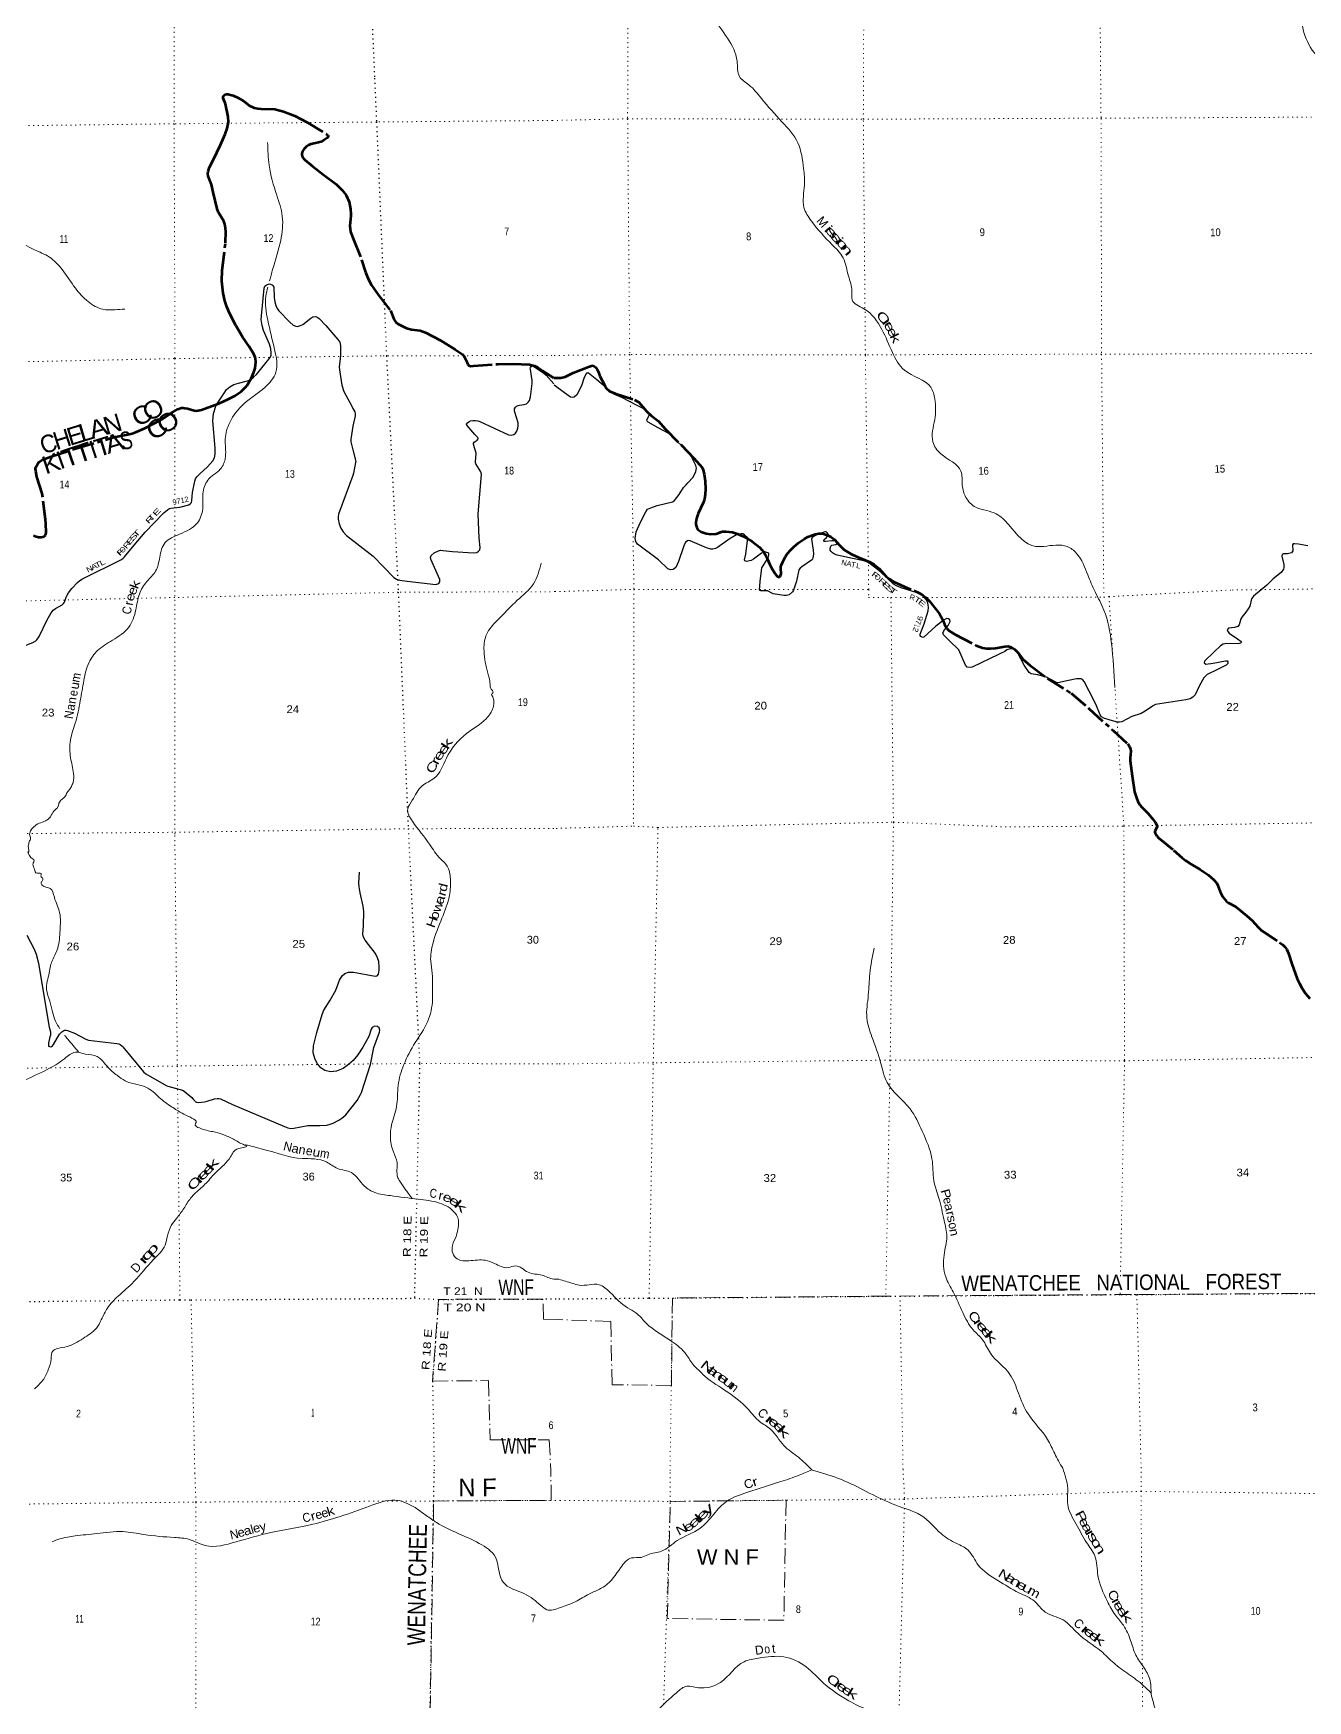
# Model space of a CAD drawing. Header units: feet. Extents: x -8 to 250644, y -192250 to 1368.
# Drawn here: x 112967 to 141658, y -96508 to -58977 of the extents above; entities that cross this region are included whole.
import ezdxf
from ezdxf.enums import TextEntityAlignment as Align

# ---------------------------------------------------------------- set-up
doc = ezdxf.new("R2010")
doc.units = ezdxf.units.FT
doc.header["$LTSCALE"] = 70
for name, pattern in [('DOT_DASHED', [7.7, 5, -1.2, 0.3, -1.2]), ('DOTTED', [1.5, 0.3, -1.2]), ('LONG_DASH_SHORT_DASH', [9.9, 6, -1.2, 1.5, -1.2])]:
    doc.linetypes.add(name, pattern=pattern)
for name, color, linetype, lineweight in [('11', 7, 'LONG_DASH_SHORT_DASH', 60), ('29', 7, 'Continuous', 25), ('39', 7, 'Continuous', 13), ('44', 7, 'DOT_DASHED', 13), ('6', 7, 'DOTTED', 25), ('7', 7, 'DOTTED', 13)]:
    doc.layers.add(name, color=color, linetype=linetype, lineweight=lineweight)
for name, color, linetype in [('12', 7, 'Continuous'), ('30', 7, 'Continuous'), ('41', 7, 'Continuous')]:
    doc.layers.add(name, color=color, linetype=linetype)

msp = doc.modelspace()

# ---------------------------------------------------------------- linework, layer by layer
at = {"layer": '11'}
for points in [[(116749.62, -67448.35), (117139.54, -67306.3), (117339.79, -67220.86), (117500.39, -67137.8), (117646.26, -67040.68), (117770.83, -66907.47), (117869.45, -66743.72), (117932.19, -66602.9), (117960.46, -66513.1), (117977.27, -66381.26), (117968.65, -66291.44), (117932.82, -66196.54), (117822.81, -66029.28), (117672.67, -65811.74), (117527.44, -65555.34), (117384.37, -65275.05), (117323.4, -65130.47), (117280.66, -65001.03), (117240.87, -64828.89), (117212.24, -64557.16), (117219.4, -64308.32), (117294.52, -63690.86), (117300.75, -63439.7), (117295.19, -63363.76), (117279.36, -63269.4), (117256.66, -63202.51), (117137.91, -63012.26), (117102.9, -62928.4), (117016.55, -62552.82), (116975.23, -62378.97), (116903.57, -62190.61), (116895.37, -62130.95), (116901.41, -62085.99), (116933.67, -61991.35), (117013.41, -61832.13), (117178.44, -61486.36), (117286.83, -61245.64), (117333.01, -61120.84), (117360.4, -60973.19), (117354.67, -60858.36), (117294.98, -60565.04), (117240.22, -60433.65), (117240.6, -60413.46), (117257.51, -60378.78), (117306.74, -60347.22), (117345.06, -60344.32), (117464.59, -60378.59), (117574.85, -60428.14), (117703.45, -60503.4), (117828.64, -60602.52), (117937.97, -60652.91), (117937.97, -60652.91), (118020.94, -60669.34), (118098.58, -60675.4), (118405.89, -60682.35), (118601.21, -60735.03), (118852.39, -60831.12), (119122.42, -60972.7), (119565.54, -61243), (119603.82, -61272.78), (119611.39, -61290.48), (119604.55, -61307.29), (119576, -61336.01), (119507.52, -61382.47), (119439.45, -61421.12), (119389.07, -61437.05), (119316.54, -61449.55), (119211.5, -61471.96), (119161.99, -61495.99), (119107.24, -61534.85), (119067.09, -61573.08), (119027.81, -61628.31), (119016.75, -61658.88), (119014, -61679.96), (119015.02, -61710.69), (119020.55, -61738.5), (119032.35, -61769.39), (119046.97, -61792.99), (119046.97, -61792.99), (119079.03, -61823.12), (119255.72, -61963.76), (119495.9, -62151.66)], [(119495.91, -62151.66), (119781.4, -62375.02), (119923.14, -62510.01), (120010.97, -62622.12), (120075.72, -62766.12), (120106.16, -62932.09), (120115.25, -63039.05), (120113.37, -63087.35), (120091.98, -63311.52), (120105.41, -63442.59), (120171.5, -63619.7), (120357.84, -64074.79), (120446.98, -64355.24), (120510.15, -64519.51), (120577.81, -64644.32), (120738.94, -64870.92), (121006.43, -65217.11), (121093, -65422.44), (121128.61, -65478.16), (121172.82, -65516.15), (121367.76, -65614.4), (121477.38, -65640.81), (121679.53, -65664.22), (121795.07, -65711.36), (122123.86, -65886.78), (122464.97, -66095.08), (122620.84, -66200.95), (122662.54, -66238.58), (122717.06, -66358.58), (122749.38, -66427.3), (122775.28, -66455.08), (122814.52, -66467.47), (122880.25, -66463.81), (123429.24, -66421.33), (123767.17, -66418.21), (124134.78, -66430.84), (124246.81, -66458.14), (124319.13, -66494.7), (124428.85, -66571), (124681.37, -66731.22)], [(124687.89, -66732.27), (124845.69, -66734.77), (124938.33, -66709.82), (125122.92, -66615.17), (125464.62, -66483.42), (125537.42, -66458.07), (125558.13, -66455.01), (125593.48, -66468.5), (125630.65, -66500.72), (125661.94, -66541.52), (125688.64, -66600.49), (125720.18, -66697.12), (125830.94, -66901.57), (125869.9, -66967.89), (125940.11, -67032.07), (126063.4, -67082.07), (126501.97, -67223.86), (126596.58, -67278.44), (126689.94, -67380.91), (126770.1, -67482.95), (126887.37, -67587.17), (127039.17, -67707.84), (127194.39, -67879.23), (127557.17, -68248.62), (127831.87, -68528.69), (127975.48, -68688.53), (128022.03, -68750.87), (128045.72, -68801.52), (128071.54, -68902.31), (128089.84, -69056.78), (128100.17, -69227.63), (128094.03, -69357.42), (128076.97, -69464.89), (128056.4, -69531.06), (127938.09, -69783.45), (127899.79, -69900.43), (127883.79, -69986.83), (127884.33, -70034.6), (127903.44, -70101.57), (127938.56, -70149.95), (128002.71, -70196.95), (128115.38, -70238.36), (128214.84, -70250.14), (128342.39, -70241.34), (128386.61, -70230.71), (128474.73, -70192.73), (128559.23, -70187.25), (128706.13, -70203.37), (128820.32, -70239.15), (128955.77, -70299.85), (129148.79, -70417.72), (129312.72, -70544.95), (129371.84, -70605.89), (129419.14, -70668.46), (129470.72, -70759.36), (129543.62, -70919.86), (129589.27, -71011.05), (129669.46, -71139.3), (129703.02, -71187.39), (129719.56, -71202.2), (129744.67, -71212.24), (129766.43, -71212.92), (129782.32, -71206.63), (129790.26, -71189.42), (129800.59, -71140.29), (129793.53, -71016.66), (129794.81, -70986.94), (129803.14, -70952.54), (129838.18, -70872.26), (129899.57, -70755.95), (129926.5, -70713.68), (129999.27, -70626.4), (130085.52, -70536.06), (130190.83, -70447.56), (130325.85, -70355.07), (130402.39, -70313.09), (130483.95, -70277.49), (130565.94, -70252.15), (130654.54, -70237.87), (130723.58, -70237.47), (130781.16, -70247.28), (130846.57, -70269.51), (130920.24, -70307.1), (131005.82, -70368.78), (131120.14, -70497.3), (131174.66, -70558.84), (131221.4, -70599.74), (131373.58, -70690.2)], [(112966.8, -70281.32), (113011.59, -70297.95), (113080.53, -70314.9), (113143.75, -70318.79), (113181.87, -70312.69), (113201.63, -70303.99), (113225.4, -70287.36), (113241.37, -70270.14), (113251.73, -70251.63), (113255.23, -70219.15), (113247.62, -70012.38), (113242.68, -69920.31), (113166.82, -69334.1), (113047.06, -68956.74), (113020.06, -68834.71), (113019.02, -68781.89), (113025.69, -68740.65), (113049.64, -68686.01), (113093.56, -68632.7), (113167.26, -68580.37), (113227.55, -68551.64), (113369.88, -68501.61), (113925.76, -68322.1), (114639.33, -68108.31), (114776.24, -68070.4), (114933.96, -68039.97), (115091.5, -68010.1), (115191.37, -67983.27), (115290.91, -67947.48), (115458.63, -67873.32), (115694.4, -67751.89), (115875.9, -67656.18), (116118.19, -67494.88), (116216.7, -67438.98), (116299.9, -67408.88), (116342.59, -67406.66), (116379.33, -67410.6), (116438.57, -67424.45), (116589.71, -67468.04), (116638.6, -67475.49), (116749.62, -67448.35)], [(131373.58, -70690.2), (131403.84, -70708.19), (131549.05, -70778.81), (131805.7, -70877.29), (131901.12, -70929.68), (132008.15, -71023.22), (132169.72, -71199.74), (132233.97, -71258.67), (132340.15, -71325.58), (132788.99, -71520.47), (132918.78, -71578.26), (133002.06, -71627.16), (133062.86, -71675.27), (133146.85, -71759.52), (133370.72, -72043.73), (133441.46, -72180.72), (133484.8, -72282.61), (133535.77, -72371.48), (133582.97, -72422.71), (133721.33, -72511.62), (134196.18, -72755.48), (134337.81, -72810.65), (134424.18, -72823.08), (134519.27, -72822.67), (134627.93, -72817.59), (134838.78, -72777.57), (134914.59, -72774.18), (134992.89, -72792.74), (135061.23, -72840.08), (135139.54, -72922.99), (135255.23, -73070.22), (135405.29, -73202.45), (135802.39, -73500.73)], [(135802.39, -73500.73), (136335.96, -73829.75), (136731.49, -74173.24), (137276.45, -74669.22), (137607.66, -74970.62), (137646.89, -75027.21), (137668.74, -75081.29), (137674.75, -75134.97), (137668.64, -75207.88), (137659.49, -75291.35), (137663.3, -75355.1), (137707.19, -75692.2), (137762.64, -76053.01), (137800.62, -76188.54), (137833.44, -76266.53), (137876.2, -76339.88), (137924.94, -76399.03), (138064.12, -76536.39), (138171.12, -76665.4), (138222.09, -76733.69), (138272.46, -76814.01), (138268.75, -76841.53), (138222.52, -76921.54), (138216.14, -76942.35), (138216.78, -76958.02), (138225.99, -76980.07), (138262.04, -77042.57), (138298.77, -77082.1), (138636.08, -77364.14), (138836.17, -77533.49), (138909.44, -77593), (139036.75, -77677.16), (139236.28, -77795.14), (139419.72, -77921.62), (139480.7, -77969.68), (139546.36, -78028.99), (139612.31, -78104.99), (139638.13, -78157.87), (139686.04, -78300.18), (139743.61, -78405.61), (139796.93, -78481.89), (139830.4, -78516.98), (139873.35, -78548.77), (140035.63, -78632.54), (140288.74, -78843.02), (140405.72, -78949.71), (140543.53, -79098.66), (140618.82, -79169.71), (141023.69, -79439.46), (141097.69, -79494.91), (141146.07, -79541.78), (141189.73, -79602.74), (141227.79, -79691.04), (141300.06, -79924.86), (141424.95, -80263.08), (141471.02, -80365.97), (141524.35, -80464.67), (141612.14, -80593.42), (141707.08, -80703.13)]]:
    msp.add_lwpolyline(points, dxfattribs=at)
at = {"layer": '29'}
msp.add_line((136885, -74074.64), (136740.43, -73787.59), dxfattribs=at)
for points in [[(115905.01, -69773.28), (115987.68, -69699.51), (116029.11, -69673.22), (116062.08, -69662.43), (116264.49, -69641.94), (116466.7, -69587.4), (116499.49, -69570.26), (116526.78, -69534.53), (116534.34, -69495.07), (116551.3, -69310.66), (116602.96, -69060.67), (116619.76, -69006.03), (116651.5, -68961.75), (116712.16, -68892.56), (116884.77, -68732.79), (117008.24, -68598.36), (117048, -68530.03), (117058.64, -68447.05), (117058.78, -68317.59), (117005.01, -67702.48), (117022.94, -67530.84), (117083.13, -67347.61), (117262.34, -67072.73), (117316.93, -66997.08), (117387.47, -66930.11), (117480.73, -66883.6), (117587.53, -66851.52), (117789.74, -66796.97), (117862.92, -66765.92), (117921.71, -66719.69), (117989.45, -66658.26), (118297.61, -66274.19), (118318.61, -66223.75), (118323.5, -66178.58), (118314.41, -66080.86), (118284.18, -65972.26), (118152.04, -65667.94), (118117.01, -65555.5), (118098.43, -65417.56), (118100.21, -65332.75), (118162.46, -64716.03), (118182.11, -64668.7), (118211.51, -64643.48), (118236.71, -64626.67), (118282.17, -64613.56), (118341.7, -64635.08), (118362.7, -64651.89), (118378.86, -64687.5), (118390.3, -64925.95), (118404.7, -65017.53), (118429.9, -65101.59), (118459.3, -65173.04), (118496.34, -65224.31), (118740.69, -65479.85), (118820.49, -65542.89), (118875.35, -65566.17), (118912.88, -65576.51), (118959.08, -65563.9), (119037.55, -65527.74), (119213.19, -65389.08), (119261.47, -65357.96), (119328.67, -65353.76), (119370.67, -65374.78), (119405.76, -65398.68), (119551.07, -65556.68), (119822.15, -65866.51), (119864.1, -65930.74), (119885.15, -66001), (119881.9, -66229.3), (119855.75, -66488.53), (119864.05, -66602.08), (119912.45, -66896.21), (119956.87, -67038.74), (120135.29, -67369.01), (120162.65, -67421.4)], [(123910.51, -67348.49), (124015.29, -67334.5), (124067.18, -67314.41), (124117.58, -67268.18), (124134.38, -67238.76), (124162.64, -67157.83), (124200.98, -66859.15), (124196.32, -66791.16), (124157, -66542.62), (124154.32, -66511.67), (124158.52, -66496.96), (124173.22, -66473.85), (124196.32, -66459.14), (124232.02, -66473.85), (124299.22, -66520.08), (124460.91, -66627.25), (124515.51, -66673.48), (124684.95, -66866.68)], [(125654.36, -66778.34), (125506.87, -66656.62), (125469.61, -66622.99), (125443.25, -66622.99), (125418.88, -66628.83), (125371.25, -66725.37), (125305.92, -66910.3), (125202.71, -67117.45)], [(127702.35, -69097.47), (127821.5, -68966.77), (127884.22, -68841.35), (127900.04, -68762.22), (127884.57, -68701.54), (127747.88, -68435.05), (127273.01, -67985.11), (127034.87, -67853.49), (126812.74, -67729.84), (126787.63, -67709.75), (126780.62, -67679.77), (126840.19, -67567.13), (126755.91, -67449), (126545.82, -67343.38), (126229.69, -67183.94), (126039.64, -67096.31), (125654.36, -66778.34)], [(125202.71, -67117.45), (125142.74, -67166.37), (125095.3, -67176.92), (125061.04, -67168.16), (124922.88, -67066.29), (124694.61, -66894.68)], [(120162.65, -67421.4), (120202.24, -67497.21), (120213.8, -67539.24), (120212.75, -67583.27), (120162.01, -67819.85), (120115.1, -68110.83), (120115.1, -68142.35), (120117.96, -68170.64), (120157.12, -68348.91), (120223.25, -68585.75), (120225.35, -68613.07), (120222.99, -68637.34), (120173.91, -68875.75), (120156.55, -68932.07), (119834.83, -69802.5), (119826.36, -69861.33), (119828.46, -69915.97), (119850.13, -70014.89), (119889.36, -70115.6), (119939.76, -70195.45), (120018.13, -70279.05), (120620.48, -70748.67), (121084.49, -71222.6), (121140.92, -71260.87), (121220.72, -71286.09), (121383.79, -71310.13), (122025.91, -71382.87), (122073.29, -71370.14), (122094.29, -71357.54), (122115.29, -71319.71), (122115.5, -71272.46), (121995.58, -71000.18), (121913.7, -70815.37), (121908.03, -70775.92), (121926.3, -70731.31), (121991.64, -70673.54), (122090.09, -70626.24), (122136.29, -70613.63), (122187.81, -70615), (122406.53, -70638.57), (122877.94, -70667.6), (122951.06, -70659.86), (122988.86, -70634.65), (123018.26, -70605.23), (123025.65, -70553.05), (123004.35, -70340.67), (122983.08, -69795.64), (123056.07, -68907.29), (123052.92, -68867.36), (123041.65, -68847.63), (122932.3, -68667.51), (122924.82, -68644.61), (122921.67, -68621.49), (122936.92, -68431.03), (122933.22, -68394.54), (122896.08, -68306.87), (122873.52, -68222.75)], [(122873.52, -68222.75), (122876.52, -68199.11), (122892.27, -68175.99), (122962.62, -68131.86), (122979.11, -68106.29), (122981.52, -68085.63), (122977.32, -68077.23), (122910.12, -68003.68), (122726.63, -67798.23), (122721.13, -67774.62), (122740.03, -67743.1), (122775.73, -67713.68), (122806.28, -67701.86), (122861.82, -67690.57), (122918.52, -67690.57), (122973.12, -67698.97), (123020.92, -67715.42), (123662.35, -68010.61), (123722.79, -68020.49), (123781.59, -68003.68), (123819.39, -67978.46), (123854.38, -67930.04), (123873.99, -67860.78), (123882.39, -67810.34), (123879.33, -67741.61), (123805.74, -67503.29), (123801.54, -67465.72), (123802.59, -67432.09), (123819.39, -67390.06), (123841.43, -67371.15), (123882.39, -67352.24), (123910.51, -67348.49)], [(131411.52, -70799.89), (131061.25, -70725.47), (131002.67, -70699.56), (130963.11, -70669.32), (130931.48, -70637.66), (130909.14, -70608.64), (130905.12, -70569.08), (130922.76, -70519.2), (130947.3, -70500.5), (131036.5, -70480.64), (131056.11, -70464.24), (131072.28, -70428.31), (131010.56, -70400.27), (130936.35, -70398.7), (130810.56, -70417.23), (130780.87, -70418.79), (130768.04, -70410.82), (130764.52, -70387.29), (130775.53, -70370.65), (130822.27, -70328.86), (130866.01, -70264.46), (130857.67, -70231.45), (130831.86, -70206.37), (130804.92, -70199.52), (130789.13, -70199.8), (130594.35, -70269.47), (130509.71, -70321.13), (130492.27, -70341.24), (130488.77, -70360.2), (130525.53, -70611), (130530.8, -70700.97), (130520.26, -70780.1), (130508.3, -70811.86), (130486.3, -70835.99), (130269.03, -70983.33), (130230.29, -71012.23), (130201.32, -71049.83), (130150.2, -71304.97), (130082.68, -71508.13), (130057.1, -71550.23), (129982.51, -71613.64), (129924.51, -71629.46), (129861.59, -71629.24), (129625.77, -71595.98), (129497.7, -71528.2), (129349.88, -71526.73), (129318.23, -71508.13), (129329.23, -71316.02), (129370.19, -71008.72), (129513.28, -70779.34), (129529.1, -70719.44), (129523.83, -70687.78), (129500.94, -70666.97), (129439.48, -70650.86), (129363.14, -70677.51), (129181.15, -70814.4), (129127.95, -70842.99), (129022.99, -70861.88), (128986.08, -70851.33), (128975.54, -70830.22), (129009.64, -70700.89), (129050.41, -70333.37), (128980.81, -70265.74), (128943.91, -70244.64), (128904.29, -70241.56), (128796.29, -70265.74), (128652.93, -70346.88), (128369.25, -70550.62), (128324.04, -70570.92), (128269.08, -70587.55), (128221.63, -70587.55), (128120.24, -70555.61), (127757.69, -70397.63), (127708.21, -70392.51), (127652.25, -70429.28), (127610.71, -70513.32), (127492, -70869.08), (127430.82, -70999.04), (127370.71, -71044.18), (127314.84, -71051.8), (127250.81, -71032.58), (127044.41, -70830.58), (126566.2, -70476.76), (126529.71, -70418.93), (126513.48, -70344.88), (126542.99, -70198.05), (126640.17, -69978.88), (126757.28, -69745.58), (126798.17, -69690.71), (126866.71, -69653.78), (127008.51, -69602.12), (127357.01, -69521.89), (127401.7, -69494.28), (127507.14, -69359.39), (127608.5, -69200.42), (127668.06, -69136.78), (127702.35, -69097.47)], [(112679.68, -72802.02), (112970.07, -72683.51), (113021.52, -72654.1), (113045.64, -72630.88), (113096.06, -72557.43), (113277.6, -72181.49), (113364.85, -72023.66), (113416.65, -71958.74), (113466.71, -71922.8), (113618.95, -71838.75), (113648.35, -71809.33), (113668.3, -71779.91), (113703.71, -71671.55), (113728.15, -71626.51), (113760.7, -71569.76), (113836.88, -71470.86), (113961.24, -71338.62), (114012.3, -71294.13), (114070.44, -71258.76), (114948.21, -70817.46), (114988.62, -70791.15), (115017.81, -70760.88), (115238.83, -70495.87), (115487.79, -70208.76), (115896.34, -69781.02), (115905.01, -69773.28)], [(141618.66, -70504.91), (141453.96, -70472.43), (141359.64, -70466.21), (141328, -70471.49), (141320.17, -70486.98), (141326.61, -70627.48), (141312.19, -70650.86), (141291.1, -70666.68), (141206.96, -70692.16), (141117.12, -70693.06), (141083.15, -70704.66), (141074.95, -70745.82), (141119.83, -70929.36), (141122.39, -71004.32), (141111.85, -71035.97), (141062.48, -71112.26), (140879.15, -71253.46), (140737.78, -71394.5), (140442.3, -71645.29), (140395.18, -71702.91), (140359.75, -71867.66), (140321.04, -71930.17), (140266.3, -72004.51), (140173.42, -72120.09), (140150.93, -72157.5), (140117.41, -72294.14), (140083.8, -72325.83), (140007.73, -72352.76), (139872.91, -72368.04), (139848.08, -72403.53), (139857.1, -72441.89), (139892.26, -72475.64), (140078.47, -72609.46), (140157.6, -72663.47), (140162.88, -72684.57), (140152.33, -72705.67), (140090.81, -72721.83), (139831.09, -72710.74), (139756.93, -72726.77), (139695.42, -72763.44), (139556.01, -72896.45), (139338.95, -73108.03), (139329.89, -73148.81), (139363.14, -73176.2), (139532.87, -73155.5), (139808.37, -73102.29), (139846.55, -73103.97), (139862.38, -73124.17), (139857.1, -73164.64), (139820.68, -73202.62), (139615.24, -73301.74), (139398.42, -73409.95), (139366.79, -73436.33), (139320.18, -73483.5), (139224.84, -73654.49), (139124.28, -73868.92), (139073.88, -73920.04), (139013.56, -73953.33), (138916.26, -73980.84), (138233.3, -74087.86), (138161.62, -74122.14), (138001.33, -74235.57), (137910.45, -74285.67), (137700.92, -74354.69), (137474.12, -74472.97), (137421.4, -74483.52), (137379.72, -74482.35), (137209.78, -74438.81), (137068.17, -74393.84), (137015.45, -74362.18), (136983.67, -74319.19), (136885, -74074.64)], [(141663.84, -70513.82), (141618.66, -70504.91)], [(134697.21, -72956.03), (134105.27, -73241.13), (134067.74, -73249.88), (133994.55, -73241.13), (133953.72, -73200.11), (133804.76, -72856.02), (133768.7, -72813.35), (133634.47, -72691.38), (133458.12, -72517.38), (133440.99, -72470.91), (133477.73, -72402.88), (133561.33, -72308.22), (133608.98, -72217.71), (133599.15, -72175.48), (133572.82, -72155.61), (133535.88, -72149.1), (133477.01, -72178.04), (133287.69, -72319.26), (133019.22, -72571.14), (132994.87, -72577.3), (132950.68, -72550.04), (132934.87, -72534.21), (132932.71, -72503.25), (133023.84, -72268.04), (133112.81, -71978.63), (133119.39, -71901.15), (133114.12, -71837.84), (133095.04, -71766.48), (133068.04, -71723.84), (133013.95, -71658.48), (132964.1, -71619.41), (132863.79, -71568.01), (132507.85, -71454.89), (132402.93, -71416.19), (132333.81, -71377.24), (132041.27, -71097.26), (131806.64, -70917.27), (131745.55, -70884.06), (131664.94, -70853.73), (131411.52, -70799.89)], [(136740.43, -73787.59), (136629.68, -73567.68), (136588.41, -73518.1), (136556.78, -73507.55), (136451.71, -73508.11), (136276.03, -73544.89), (136029.57, -73597.23), (136000.5, -73586.05), (135776.39, -73468.44), (135574.47, -73418.99), (135433.83, -73396.76), (135388.52, -73363.47), (135274.14, -73201.28), (135135.42, -72926.76), (135059.51, -72848.11), (134959.34, -72832.28), (134885.5, -72857.42), (134838.09, -72890.31), (134743.92, -72934.22), (134697.21, -72956.03)], [(119315.05, -81618.27), (119352.32, -81470.73), (119468.24, -81065.68), (119508.61, -80968), (119650.82, -80742.64), (119777.8, -80513.91), (119858.69, -80289.29), (119922.29, -80194.7), (119980.15, -80142.73), (120065.08, -80110.65), (120172.46, -80110.25), (120666.3, -80201.35), (120707.64, -80190.5), (120741.24, -80152.67), (120753.71, -80062.89), (120753.84, -79988.77), (120743.33, -79866.89), (120716.04, -79787.03), (120669.28, -79688.33), (120515.7, -79488.26), (120440.95, -79387.77), (120406.5, -79334.2), (120390.55, -79295.31), (120386.35, -79253.29), (120400.93, -79069.68), (120405.01, -78741.02), (120392.66, -78622.87), (120322.34, -78326.38), (120300.26, -78189.99), (120294.99, -78108), (120307.55, -77859.48)], [(112818.19, -79274.58), (112986.48, -79588.84), (113032.59, -79707.14), (113082.59, -79903.26), (113244.91, -80904.89), (113321.73, -81347.61), (113349.67, -81451.28), (113352.72, -81501.84), (113350.72, -81529.03), (113339.17, -81567.08)], [(113339.17, -81567.08), (113309.82, -81708.35), (113307.67, -81762.28), (113310.83, -81776.99), (113330.33, -81786.46), (113357.02, -81789.6), (113379.07, -81783.29), (113401.12, -81766.49), (113422.29, -81738.16), (113559.28, -81505.4), (113581.71, -81480.7), (113605.85, -81455.48), (113652.05, -81426.06), (113678.3, -81417.66), (113703.14, -81416.91), (113739.2, -81423.96), (113890.02, -81482.64), (114151.82, -81621.5), (114211.78, -81638.25), (114849.91, -81715.01), (114894.13, -81724.47), (114923.53, -81741.28), (114961.33, -81766.5), (114982.68, -81786.87), (115162.47, -82008.92), (115446.4, -82352.78), (115497.62, -82394.95), (115955.61, -82659.58), (115992.57, -82674.43), (116325.19, -82764.65), (116366.24, -82789.85), (116535.51, -82929.76), (116567.73, -82966.39), (116601.32, -83008.41), (116611.82, -83018.92), (116642.41, -83035.74), (116685.32, -83042.04), (116820.82, -83025.33), (116880.61, -83012.62), (117045.03, -82960.71), (117107.39, -82951.68), (117145.19, -82951.68), (117177.39, -82962.43), (117448.85, -83090.09), (118620.85, -83584.53), (118700.15, -83613.62), (118765.25, -83626.23), (118833.64, -83624.14), (119147.42, -83561.09), (119196.22, -83559.22), (119420.83, -83562.74), (119571.6, -83552.68), (119651.4, -83531.67), (119717.27, -83505.98), (119842.49, -83443.41), (119913.88, -83399.28), (119998.92, -83321), (120254.07, -82997.92), (120331.09, -82861.37), (120354.86, -82821.41), (120555.72, -82189.55), (120635.65, -81802.6), (120760.14, -81459.72), (120771.74, -81417.54), (120755.94, -81363.06), (120717.11, -81335.5), (120650.95, -81325.23), (120596.91, -81353.79), (120571.15, -81392.48), (120517.88, -81554.37), (120386.99, -81801.14), (120272.97, -81972.45), (120167.98, -82098.54), (120064.41, -82186.61), (119941.19, -82275.05), (119792.57, -82335.49), (119722.8, -82346.5), (119655.6, -82350.7), (119531.82, -82324.04), (119441.42, -82266.65), (119364.51, -82176.11), (119311.22, -82077.52), (119286.03, -82001.87), (119270.8, -81927.82), (119277.86, -81765.48), (119315.05, -81618.27)]]:
    msp.add_lwpolyline(points, dxfattribs=at)
at = {"layer": '39'}
for points in [[(124602.78, -52672.57), (124695.66, -52941.07), (124827.53, -53484.52), (124974.53, -53806.85), (125299.27, -54320.94), (125493.98, -54739.98), (125748.17, -55314.1), (125843.71, -55895.61), (126027.6, -56475.47), (126368, -56659.85), (126622.48, -56761.43), (126986.52, -57040.42), (127543.1, -57358.39), (127881.17, -57611.13), (128073.51, -58104.56), (128257.89, -58581.88), (128596.73, -59087.97), (128811.05, -59603.62), (128865.58, -59949.7), (129075.48, -60135.55), (129361.07, -60444.37), (129822.29, -60967.06), (130179.35, -61443.07), (130309.06, -62016.68), (130329.34, -62386.75), (130316.82, -62897.44), (130485.98, -63203.78), (130951.18, -63734.52), (131196.69, -64027.09), (131319.16, -64439.81), (131397.8, -64781.97), (131402.87, -64977.03), (131666.92, -65175.17), (132072.19, -65643.34), (132310.59, -66161.09), (132579.68, -66560.33), (133174.09, -66944.82), (133263.16, -67206.59), (133260.89, -67671.07), (133220.3, -68173.61), (133399.7, -68439.77), (133851.51, -68833.73), (133882.09, -69149.55), (133963.08, -69421.34), (134184.85, -69643.43), (134435.43, -69720.87), (134645.88, -69794.12), (134927.76, -70040.59), (135539.73, -70527.7), (135720.44, -70524.42), (136244.41, -70530.59), (136456.48, -70682.27), (136705.11, -71161.86), (136873.87, -71550.63), (137070.62, -71961.64), (137241.64, -72710.36), (137315.13, -73697.96)], [(140723.6, -54209.97), (140736.32, -54216.27), (140877.78, -54519.51), (141017.44, -54699.05), (141495.89, -54982.52), (141718.38, -55470.04), (141621.15, -56058.81), (141376.41, -56844.03), (141430.2, -57340.91), (141526.94, -58089.33), (141539.45, -58817.29), (141761.7, -59353.07), (142110.89, -59794.87), (142359.15, -60348.85), (142631.02, -61413.68), (142962.96, -62512.93), (143191.01, -63507.2), (143382.47, -63767.38), (143844.59, -64107.09), (143894.33, -64612), (143889.43, -65205.17), (143865.43, -65599.18)], [(108289.74, -59489.8), (108304.48, -59604.4), (108347.08, -59765.23), (108629.14, -60002.07), (109148.57, -60282.73), (109565.38, -60537.43), (110018.92, -61017.34), (110444.38, -61525.46), (110797.58, -62094.05), (111025.47, -62381.27), (111672.16, -62915.14), (112113.42, -63300.53), (112550.43, -63591.4), (112989.37, -63848.08), (113327.56, -64012.41), (113617.76, -64293.48), (113912.31, -64713.33), (114202.56, -65016.53), (114534.74, -65188.92), (114806.21, -65198.49), (115023.33, -65182.01)], [(118241.81, -61431.12), (118275.19, -61945.97), (118447.67, -62619.47), (118571.43, -63089.91), (118536.52, -63641.08), (118355.07, -64293.09), (118286.21, -64545.77)], [(118248.36, -64689.52), (118199.63, -64892.75), (118245.12, -65431.72), (118399.49, -66095.19), (118428.83, -66606.03), (118186.32, -66942.36), (117708.63, -67315.31), (117387.9, -67736.26), (117288.23, -68106.52), (117293.18, -68506.78), (117203.28, -68754.33), (116920.35, -69004.25), (116788.32, -69296.13), (116781.17, -69680.31), (116659.26, -69996.32), (116257.7, -70250.46), (115934.41, -70438.1), (115812.53, -70770.19), (115718.76, -71084.13), (115524.25, -71313.77), (115354, -71597.68), (115274.41, -71955.84), (115114.46, -72344.32), (114747.18, -72638.63), (114411.93, -72872.55), (114221.52, -73134.36), (114103.85, -73544.89), (114024.47, -73995.58), (113911.05, -74504.66), (113803.36, -74887.01), (113806.3, -75283.24), (113871.47, -75637.13), (113859.87, -75838.28), (113823.89, -75928.86), (113775.82, -76007.39), (113727.69, -76063.79), (113677.65, -76162.44), (113605.4, -76220.9), (113543.26, -76303.47), (113521.35, -76392.01), (113455.15, -76458.5), (113370.98, -76577.32), (113326.89, -76641.77), (113240.58, -76704.27), (113097.94, -76758.83), (112977.48, -76835.48), (112921.33, -76901.96), (112883.38, -77010.64), (112903.69, -77099.1), (112873.71, -77175.59), (112861.76, -77223.88)], [(124398.7, -70901.72), (124228.87, -71364.64), (123859.77, -71739.41), (123490.67, -72114.18), (123157.87, -72535.15), (123114.45, -72883.19), (123200.05, -73377.84), (123252.94, -73639.22), (123271.26, -73735.73), (123317.68, -73806.05), (123283.63, -73864.44), (123295.76, -73890.56), (123334.19, -73989.05), (123316.48, -74156.03), (123162.24, -74407.72), (122718.64, -74738.38), (122265.51, -75292.31), (121991.09, -75745.36), (121718.03, -75916.81), (121495.6, -76241.03), (121395.52, -76438.33), (121502.73, -76711.68), (121888, -77231.94), (122132.06, -77557.34), (122285.26, -77722), (122356.3, -78007.49), (122335.06, -78383.65), (122167.35, -78894.84), (121965.57, -79452.35), (121914.25, -79862.76), (121949.06, -80130.21), (121951.81, -80445.99), (121954.46, -80719.53), (121843.04, -81226.59), (121564.64, -81695.73), (121308.42, -82188.97), (121180.84, -82663.88), (121143.74, -83134.61), (121032.1, -83549.15), (121004.55, -83806.65), (121073.74, -84156.51), (121156.74, -84397.72), (121153.09, -84556.63), (121175.63, -84739.62), (121232.16, -84836.07), (121355.23, -85014.86), (121498.37, -85205.89)], [(113564.15, -81386.15), (113466.25, -81211.34), (113397.4, -81004.29), (113336.51, -80761.03), (113263.52, -80501.69), (113322.97, -80127.47), (113352.75, -79964.5), (113456.72, -79712.89), (113514.69, -79567.97), (113568.05, -79167.61), (113559.08, -78771.39), (113439.63, -78423.64), (113342.65, -78224.68), (113157.48, -78144.56), (113145.27, -78084.24), (113183.35, -78029.86), (113173.2, -77989.66), (113140.97, -77961.55), (113140.8, -77891.16), (113024.14, -77873.26), (112999.87, -77814.98), (112971.54, -77736.58), (112959.3, -77664.2), (112987.29, -77595.76), (112910.72, -77525.5), (112852.12, -77402.91), (112854.14, -77404.92), (112851.81, -77268.15), (112861.76, -77223.88)], [(103861.11, -80423.9), (104098.14, -80322.91), (104425.41, -80115.16), (105094.66, -79975.18), (105424.45, -79986.66), (105844.75, -80012.06), (106427.61, -79902.41), (106783.56, -79923.9), (107045, -79941.54), (107323.18, -80240.74), (107623.36, -80489.61), (107887.14, -80648.04), (108162.88, -80764.21), (108364.65, -81059.52), (108606.74, -81403.03), (108775.83, -81483.18), (109200.18, -81518.63), (109576.31, -81570.26), (110013.24, -81828.95), (110335.66, -82130.08), (110616.14, -82551.96), (110733.19, -82732.78), (110826.09, -82907.6), (110980.9, -82901.29), (111361.1, -82975.03), (111661.04, -83117.31), (111805.99, -83193.48), (111892.51, -83219.47), (112161.46, -83007.8), (112598.94, -82638.94), (113125.14, -82376.53), (113669.3, -82057.76), (113914.28, -81912.51), (114141.58, -81952.33), (114403.11, -82010.19), (114560.28, -82148.7), (114695.35, -82301.32), (114906.88, -82471.91), (115076.02, -82576.2), (115397.94, -82662.12), (115591.18, -82750.27), (115873.25, -82993.14), (116143.13, -83179.72), (116396.82, -83326.1), (116620.46, -83518.79), (116618.46, -83520.81), (116771.56, -83641.22), (117069.31, -83713.09), (117290.66, -83785.11), (117528.2, -83901.34), (117638.94, -83963.5), (117753.46, -84011.66)], [(131897.96, -79571.41), (131798.78, -80148.11), (131766.36, -80620.51), (131733.71, -81141.17), (131848.11, -81561.9), (132045.95, -82161.93), (132190.39, -82596.85), (132707.51, -83186.12), (132978.1, -83689.93), (133199.93, -84310.17), (133241.71, -84800.97), (133356.22, -85199.58), (133472.25, -85696.72), (133532.73, -86056.9), (133470.45, -86476.9), (133508.22, -86967.69), (133675.2, -87308.2), (133893.79, -87771.58), (134124.78, -88160.61), (134338.51, -88384.69), (134515.73, -88685.02), (134955.09, -89163.38), (135145.75, -89588.44), (135364.33, -90053.83), (135803.21, -90630.72), (135962.29, -90945.05), (136143.43, -91278.31)], [(113984.91, -81903.16), (113740.66, -81617.15), (113670.62, -81532.36)], [(112990.94, -89486.94), (113181.51, -89295.52), (113303.62, -89059.98), (113367.38, -88812.46), (113403.17, -88637.41), (113519.65, -88578.87), (113726.67, -88538.28), (114086.16, -88354.6), (114385.22, -88122.76), (114497.38, -87933.5), (114637.51, -87669.76), (114874.16, -87403.84), (115231.31, -87075.35), (115670.5, -86579.77), (115933.15, -86255.47), (115986.95, -86044.18), (116072.86, -85808.7), (116189.11, -85651.61), (116355.49, -85430.06), (116507.76, -85196.47), (116628.11, -85071.55), (116858.84, -84855.92), (117081.46, -84610.14), (117406.41, -84269.64), (117590.95, -84078.23), (117757.69, -84013.57), (117753.66, -84011.57), (117962.87, -84049.41), (119027.14, -84300.95), (119568.22, -84382.45), (119813.87, -84526.83), (120127.77, -84622.82), (120424.06, -84928.02), (120655.62, -85070.41), (121007.67, -85140.18), (121633.2, -85221.53), (122109.94, -85307.17), (122464.36, -85533.83), (122539.15, -85700.64), (122531.47, -85857.54), (122491.68, -86038.63), (122403.73, -86262.05), (122410.17, -86437.03), (122506.98, -86563.57), (122776.53, -86607.34), (123142.45, -86594.62), (123351.74, -86666.65), (123657.59, -86760.64), (123824.39, -86720.12), (124106.23, -86864.44), (124420.06, -86930.25), (124683.67, -87020.29), (124795.18, -87022.18)], [(124795.18, -87022.18), (125103.42, -87114.21), (125257.8, -87157.07), (125703.56, -87144.82), (125955.68, -87318.79), (126347.49, -87666.25), (126531.66, -87775.59), (126763.42, -88007.78), (127341.62, -88422.36), (127665.44, -88713.24), (127838.89, -88963.29), (127988.77, -89106.67), (128034.71, -89155.12), (128530.86, -89515.08), (129068.76, -89957.65), (129318.43, -90222.08), (129564.52, -90398.03), (129865.88, -90767.24), (130191.86, -91027.97), (130495.16, -91311.67)], [(124834.71, -94411.49), (125167.34, -94281.73), (125486.59, -94104.28), (125836.06, -93928.65), (126188.12, -93515.2), (126436.6, -93295.91), (126654.1, -93282.36), (126800.8, -93222.94), (127110.57, -93142.29), (127465.7, -92904.14), (127971.74, -92632.75), (128288.07, -92308.21), (128572.41, -92022.17), (129052.66, -91817.45), (129794.59, -91576.72), (130208.74, -91434.91), (130495.16, -91311.67)], [(130490.52, -91313.67), (131073.41, -91497.66), (131432.96, -91652.44), (132002.85, -91940.84), (132618.85, -92192.66), (132958.2, -92337.5), (133403.92, -92747.63), (133755.84, -92970.98), (134010.59, -93120.42), (134242.31, -93455.41), (134683.61, -93801.09), (135158.75, -94080.04), (135506.44, -94271.18), (135747.66, -94513.4), (136149.65, -94690.07), (136479.88, -94992.15), (137006.15, -95395.71), (137291.83, -95659.8), (137627.79, -95911.47), (137963.81, -96171.2), (138126.51, -96328.81)], [(136143.43, -91278.31), (136255.06, -91730.95), (136254.69, -92093.83), (136448.78, -92535.87), (136680.97, -92949.45), (136866.13, -93248.47), (136937.34, -93693.35), (137148.38, -94272.31), (137329.58, -94583.45), (137510.28, -94811.97), (137671.51, -95151.46), (137790.39, -95485.19), (137961.24, -95750.05), (138101.92, -96023.17), (138132.15, -96355.47)], [(124834.71, -94411.49), (124526.62, -94460.11), (124391.85, -94363.44), (124027.78, -94105.64), (123543.07, -93837.74), (123462.53, -93642.44), (123369.82, -93276.02), (123007.73, -92967.9), (122046.4, -92500.55), (121813.07, -92337.41), (121109.17, -91992.95), (120538.24, -92129.67), (119874.9, -92362.99), (119261.77, -92535.93), (118310.89, -92724.87), (117530.91, -92934), (116837.31, -93014.31), (116477.33, -92879.32), (116143.55, -92834.92), (115457.91, -92768.28), (114985.38, -92703.71), (114394.3, -92747.82), (113909.78, -92798), (113566.02, -92868.35), (113387.11, -92932.72)], [(141003.13, -102339.38), (141321.51, -101996.81), (141816.54, -101572.34), (142169.37, -101285.84), (142492.92, -101154.71), (142789.33, -100866.58), (143190.68, -100277.49), (143539.67, -100021.25), (143850.39, -99767.28), (144085.72, -99374.77), (144270.58, -98964.45), (144386.49, -98480.04), (144511.04, -98092.3), (144601.99, -97809.57), (144569.05, -97364.43), (144627.83, -96761.51), (144778.86, -96419.94), (144734.02, -95674.62), (144709.45, -95279.81), (144863.19, -95053.09), (145212.3, -94817), (145474.76, -94577.46), (145748.75, -94247.16), (146255.19, -94042.26), (146572.19, -93826.54), (146679.2, -93535.64), (146900.81, -92727.51)], [(126225.41, -97315.56), (126747.81, -97084.36), (127027.71, -96731.85), (127438.31, -96338.17), (127646.94, -96191.69), (127939.21, -96215.93), (128436.1, -96097.75), (128971.16, -95630.69), (129295.03, -95549.94), (129860.97, -95521.98), (130370.06, -95750.33), (130753.01, -96108.49), (131329.66, -96513.72), (131784.23, -96722.28), (132363.14, -96839.32), (133049.49, -97062.46), (133524.04, -97244.69), (134235.15, -97235.91), (134736.67, -97214.43), (135153.51, -97183.43), (135440.64, -97024.33), (135633.79, -96982.74), (135988.98, -97083.14), (136636.93, -97288.4), (136995.83, -97336.38), (137302.54, -97414.94), (137649.95, -97561.75), (138133.78, -97612.93), (138319.11, -97609.68), (138448.39, -97662.94)], [(138132.14, -96353.46), (138243.33, -96747.69), (138423.48, -97216.02), (138471.01, -97411.17), (138448.37, -97663.22)]]:
    msp.add_spline(points, degree=3, dxfattribs=at)
at = {"layer": '44'}
for points in [[(143060.71, -87331.3), (132176.09, -87402.91), (127355.96, -87444.84), (127333.18, -89410.11), (125996.2, -89397.13), (125968.91, -87970.76), (124800.84, -87929.83)], [(124800.84, -87929.83), (124449.4, -87921.69), (124439.72, -87466.99), (122089.46, -87475.5), (121954.42, -89314.09), (123216.29, -89304.76), (123252.99, -90635.38), (124579.51, -90633.6), (124619.6, -91338.52)], [(124852.49, -97317.71), (121893.76, -97280.84), (121979.64, -92013.9), (124625.98, -91998.53), (124619.6, -91338.52)]]:
    msp.add_lwpolyline(points, dxfattribs=at)
msp.add_lwpolyline([(127307.38, -92023.37), (129913.32, -91996.56), (129865.04, -94698.71), (127240.65, -94659.76)], close=True, dxfattribs=at)
at = {"layer": '6'}
for points in [[(120068.06, -45533.6), (120135.01, -47261.7), (120236.03, -50051.28), (120252.72, -50312.73), (120456.17, -55632.43), (120649.64, -59985.38), (120693.84, -60972.18), (120917.27, -66239.55), (121183.05, -71557.12), (121406.61, -76880.81), (121664.26, -82164.2), (121545.91, -87450.28)], [(124798.28, -87465.31), (126830.41, -87445.03), (127355.96, -87444.84), (132155.68, -87402.61), (132480.86, -87402.61), (137460.02, -87366.09), (137817.37, -87366.09), (142685.47, -87335.08), (143060.71, -87331.3), (148040.56, -87202.2), (148396.65, -87175.32), (153205.04, -87121.54), (153579.04, -87103.91), (155995.62, -87012.15)], [(93600.4, -87707.87), (95093.09, -87664.34), (95378.62, -87665.85), (100383.26, -87622.74), (100662.76, -87628.28), (105687.52, -87591.17), (105975.13, -87590.59), (110985.69, -87533.46), (111198.85, -87541.12), (116267.8, -87485.83), (116517.13, -87487.4), (121545.91, -87450.28), (122089.46, -87475.5), (124798.28, -87465.31)], [(122089.46, -87475.5), (121954.42, -89314.09), (121993.97, -91358.79)], [(122051.63, -118525.31), (122001.16, -113213.24), (121996.97, -110604.78), (121920.68, -107897.29), (121950.23, -102594.9), (121892.45, -97289.78), (121979.64, -92013.9), (121993.97, -91358.79)]]:
    msp.add_lwpolyline(points, dxfattribs=at)
at = {"layer": '7'}
for p, q in [((127301.7, -91329.63), (127355.96, -87444.84)), ((132547.41, -91299.6), (132480.59, -87402.61)), ((137436.68, -87328.64), (137435.93, -87368.31)), ((137812.41, -87365.83), (137908.19, -91267.63)), ((116517.13, -87487.4), (116603.5, -91387.16))]:
    msp.add_line(p, q, dxfattribs=at)
for points in [[(116133.06, -45550.57), (116128.8, -50358.29), (116149.29, -55686.36), (116135.59, -61012.48), (116155.98, -66298.31), (116154.82, -69397.94)], [(126363.1, -55606.17), (126347.35, -60900.54), (126393.77, -66209.23), (126490.51, -71491.99), (126478.6, -76822.56)], [(131774.67, -71495.55), (131700.01, -66212.88), (131653.56, -60910.22), (131675.36, -55609.85)], [(136959.58, -55599.34), (137006.05, -60897.98), (137018.38, -66198.49), (137068.03, -71670.07)], [(124652.33, -60937.74), (120693.84, -60972.18), (116135.59, -61012.48), (110847.49, -61078.22), (105535.14, -61089.69), (100150.61, -61146.65), (94934.71, -61174.95), (93491.08, -61204.68)], [(124652.33, -60937.74), (126347.35, -60900.54), (131653.56, -60910.22), (137002.1, -60885.9), (142236.2, -60861.1), (147566.56, -60858.82), (150121.13, -60827.66)], [(93510.81, -66503.61), (94945.06, -66468.84), (100249.38, -66461.41), (105547.6, -66425.82), (110863.96, -66408.31), (116155.98, -66298.31), (120842.97, -66236.76), (124681.43, -66227.46)], [(152919.75, -66137.31), (147588.91, -66163.39), (142268.5, -66183.81), (137018.38, -66198.49), (131700.01, -66212.88), (126393.77, -66209.23), (124681.43, -66227.46)], [(116154.73, -69631.2), (116151.95, -77034.86), (116209.26, -82222.19), (116267.8, -87485.83)], [(132988.26, -71674.01), (137068.03, -71670.07), (137184.54, -71656.47), (139959.86, -71506.98), (142315, -71476.42), (142407.4, -71466.74), (147613.39, -71441.83), (147769.96, -71448.51), (152992.97, -71308.43), (155887.45, -71284.6)], [(124710.68, -71544.28), (121183.05, -71557.12), (116154.46, -71676.7), (115274.6, -71696.37)], [(124710.68, -71544.28), (126490.51, -71491.99), (131774.67, -71495.55), (131773.8, -71672.5), (132275.69, -71678.58), (132630.94, -71676.3)], [(132275.69, -71678.58), (132331.38, -76733.95), (132259.11, -82090.41), (132159.23, -87402.61)], [(137184.54, -71656.47), (137520.77, -76819.56), (137535.19, -82103.99), (137443.24, -86980.68)], [(115028.24, -71701.88), (110876.54, -71794.72), (105535.97, -71776.07), (100247.76, -71795.55), (94925.24, -71756.76), (93535.88, -71812.14)], [(93557.74, -77127.08), (94949.72, -77072.75), (100274.2, -77085.39), (105558.37, -77061.9), (110834.42, -77006.24), (116154.74, -76960.56), (121406.61, -76880.81), (124740.01, -76873.42)], [(124740.01, -76873.42), (126478.6, -76822.56), (127030.56, -76852.97), (132331.38, -76733.95), (134850.48, -76838.78), (137520.77, -76819.56), (142564.42, -76737.69), (147856.7, -76723.18), (153076.76, -76612.49), (155923.78, -76566.6)], [(126830.41, -87445.03), (126924.46, -82148.98), (127030.56, -76852.97)], [(124769.17, -82176.01), (121664.26, -82164.2), (116209.26, -82222.19), (110895.04, -82298.03), (105624.97, -82333.57), (100312.65, -82357.11), (95010.35, -82370.58), (93578.54, -82412.14)], [(142485.62, -82019.7), (137535.19, -82103.99), (132259.11, -82090.41), (126924.46, -82148.98), (124769.17, -82176.01)], [(116603.5, -91387.16), (116627.62, -92037.87), (116620.76, -97346.54), (116662.15, -102637.11), (116669.34, -107909.55), (116658.46, -113214.19), (116655.64, -118485.7)], [(127251.23, -118508.07), (127241.84, -113239.98), (127262.18, -107894.15), (127188.34, -102622.82), (127132.58, -97325.41), (127307.38, -92023.37), (127301.7, -91329.63)], [(132547.41, -91299.6), (132583.23, -91967.19), (132446.21, -97245.83), (132457.95, -102471.09), (132422.55, -107896.16), (132466.99, -113197.77), (132451.19, -118532.02)], [(137650.63, -118473.14), (137728.71, -113110.26), (137740.28, -107741.77), (137828.61, -102409.05), (137945.06, -97060.02), (137906.9, -91796.65), (137908.19, -91267.63)], [(124823.23, -91998.93), (127307.38, -92023.37), (132544.97, -91969.46), (137906.9, -91796.65), (143050.94, -91861.29), (148377.86, -91834.2), (153620.79, -91866.86), (156028.78, -91833.56)], [(94774.29, -92169.87), (95410.1, -92162.17), (100675.79, -92147.69), (105937.46, -92143.28), (111301.65, -92100.64), (116627.62, -92037.87), (121979.64, -92013.9), (124823.23, -91998.93)]]:
    msp.add_lwpolyline(points, dxfattribs=at)

# ---------------------------------------------------------------- texts
at = {"layer": '12'}
for s, rotation, width, p in [('N', 16.979, 1.05, (114807.04, -67960.88)), ('C', 27.613, 1.15, (115504.93, -67743.29)), ('O', 29.28, 1.1, (115762.43, -67618.09)), ('O', 31.28, 1.15, (116102.11, -67896.48)), ('L', 16.457, 1.15, (114215.98, -68134.07)), ('A', 16.689, 1.15, (114482.29, -68053.05)), ('S', 13.28, 0.75, (115103.91, -68332.95)), ('C', 30.613, 1.2, (115852.24, -68039.3)), ('C', 18.451, 0.95, (113368.75, -68400.51)), ('T', 18.809, 1.2, (113869.99, -68695.32)), ('T', 18.457, 1.2, (114152.39, -68602.12)), ('T', 17.024, 1.15, (114593.3, -68468.35)), ('A', 16.613, 1.15, (114845.28, -68389.13)), ('K', 18.451, 1.1, (113429.69, -68845.42))]:
    msp.add_text(s, height=400, rotation=rotation, dxfattribs=dict(at, width=width)).set_placement(p, align=Align.CENTER)
for s, rotation, p in [('H', 17.548, (113670.98, -68301.51)), ('E', 16.809, (113964.49, -68212.56)), ('I', 17.795, (114375.37, -68533.86)), ('I', 19.548, (113645.76, -68769.75))]:
    msp.add_text(s, height=400, rotation=rotation, dxfattribs=at).set_placement(p, align=Align.CENTER)
at = {"layer": '30'}
msp.add_text('9712', height=120, rotation=12.78, dxfattribs=at).set_placement((116115.58, -69594.63))
for s, rotation, p in [('T', 46.315, (115675.36, -69911.03)), ('O', 46.172, (115021.41, -70642.96)), ('NA', 348.005, (131261.94, -70961.77)), ('L', 348.006, (131530.33, -71018.16)), ('O', 316.257, (131936.01, -71261.96)), ('R', 342.369, (132739.32, -71729.48))]:
    msp.add_text(s, height=120, rotation=rotation, dxfattribs=at).set_placement(p, align=Align.CENTER)
for s, rotation, width, p in [('E', 46.315, 1.75, (115788.66, -69792.42)), ('T', 49.071, 1.9, (115337.96, -70273.51)), ('R', 46.315, 1.65, (115628.35, -69960.25)), ('F', 44.691, 1.95, (114976.74, -70687.44)), ('R', 50.172, 1.5, (115120, -70526.04)), ('E', 50.172, 1.65, (115195.07, -70434.35)), ('S', 49.071, 1.65, (115265.68, -70351.21)), ('A', 26.691, 1.3, (114360.08, -71034.83)), ('T', 26.691, 1.45, (114448.85, -70990.16)), ('L', 26.691, 1.45, (114549.79, -70939.42)), ('T', 348.006, 1.1, (131417.16, -70997.36)), ('N', 26.691, 1.15, (114256.19, -71087.07)), ('F', 322.507, 1.65, (131888.45, -71219.49)), ('R', 316.257, 1.65, (132050.25, -71368.85)), ('E', 316.257, 1.75, (132132.55, -71447.61)), ('S', 316.257, 1.75, (132211.09, -71522.79)), ('T', 323.955, 1.7, (132294.08, -71579.07)), ('T', 328.931, 1.55, (132842.72, -71782.02)), ('E', 319.61, 1.65, (132939.22, -71851.12)), ('2', 248.822, 1.25, (132777.14, -72380.1)), ('1', 252.912, 0.4, (132805.22, -72295.12)), ('7', 252.912, 1.15, (132835.18, -72218.36)), ('9', 252.912, 1.2, (132875.01, -72128.27))]:
    msp.add_text(s, height=120, rotation=rotation, dxfattribs=dict(at, width=width)).set_placement(p, align=Align.CENTER)
at = {"layer": '41'}
for s, rotation, p in [('M', 311.168, (130658.23, -63287.73)), ('n', 82.771, (113928.58, -74003.54)), ('a', 80.772, (113900.46, -74160.37)), ('N', 346.766, (118675.48, -84133.47)), ('e', 349.049, (119163.41, -84230.17)), ('e', 283.464, (133461.29, -85273)), ('o', 281.243, (133581, -85833.46)), ('D', 47.871, (115351.58, -86823.12)), ('m', 321.335, (128662.9, -89503.47)), ('C', 313.456, (129320.37, -90107.82)), ('N', 12.641, (117510.88, -92860.66)), ('l', 15.632, (117919.52, -92745.89)), ('C', 318.233, (136439.45, -94848.79)), ('D', 8.092, (129325.06, -95464.9)), ('t', 5.591, (129643.52, -95432.02))]:
    msp.add_text(s, height=200, rotation=rotation, dxfattribs=at).set_placement(p, align=Align.CENTER)
for s, rotation, width, p in [('i', 311.168, 1.75, (130792.99, -63444.24)), ('s', 311.303, 2.2, (130868.73, -63518.81)), ('s', 311.303, 2.2, (130961.68, -63625.26)), ('i', 311.303, 1.75, (131039.64, -63713.99)), ('o', 311.876, 1.9, (131114.2, -63789.36)), ('n', 310.17, 1.95, (131204.09, -63901.32)), ('C', 310.48, 1.6, (132023.01, -65440.7)), ('r', 306.846, 1.9, (132107.35, -65546.54)), ('e', 299.835, 1.5, (132157.48, -65626.35)), ('e', 295.295, 1.35, (132219.87, -65744.78)), ('k', 296.184, 1.55, (132285.29, -65882.99)), ('k', 69.863, 1.35, (115349.1, -71415.68)), ('e', 72.763, 1.15, (115238.37, -71694.92)), ('e', 70.748, 1.2, (115289.46, -71556.67)), ('C', 81.083, 0.9, (115173.12, -71978.69)), ('r', 80.048, 1.05, (115210.43, -71819.91)), ('m', 78.374, 0.95, (114021.27, -73495.46)), ('e', 81.771, 0.9, (113961.98, -73841.19)), ('u', 80.251, 1.1, (113991.49, -73675.02)), ('N', 81.108, 0.95, (113868.95, -74328.21)), ('e', 56.672, 1.6, (122277.57, -75144.4)), ('k', 57.505, 1.75, (122361.5, -75018.38)), ('C', 60.117, 1.35, (122026.36, -75546.44)), ('r', 61.327, 1.6, (122102.88, -75401.26)), ('e', 57.088, 1.6, (122178.96, -75279.38)), ('a', 71.243, 1.25, (122212.72, -78507.21)), ('d', 75.662, 1.25, (122282.64, -78225.2)), ('r', 72.428, 1.25, (122258.32, -78360.88)), ('o', 69.768, 1.2, (122094.06, -78857.66)), ('w', 71.243, 1.25, (122159.47, -78667.2)), ('H', 69.717, 1.3, (122035.98, -79013.87)), ('a', 346.766, 1.1, (118844.6, -84175.68)), ('n', 349.53, 1.05, (119002.36, -84203.98)), ('e', 47.875, 1.9, (116969.68, -84611.98)), ('k', 49.365, 2.1, (117074.34, -84501.44)), ('u', 348.287, 1.15, (119323.18, -84260.69)), ('m', 349.902, 0.95, (119513.92, -84290.04)), ('C', 49.779, 1.6, (116660.34, -84931.93)), ('r', 48.499, 2.1, (116774.44, -84818.24)), ('e', 46.626, 1.95, (116862.99, -84725.18)), ('C', 354.644, 0.85, (121962.9, -85187.14)), ('r', 348.847, 1.1, (122124.44, -85231.76)), ('e', 336.749, 1.3, (122251.08, -85271.01)), ('e', 328.723, 1.5, (122393.24, -85347.51)), ('P', 285.936, 1.25, (133419.01, -85128.12)), ('k', 320.011, 2.05, (122519.76, -85453.61)), ('a', 283.464, 1.15, (133491.37, -85420.47)), ('r', 282.812, 1.15, (133523.01, -85559.12)), ('s', 282.812, 1.2, (133549.5, -85682.26)), ('n', 281.808, 1.1, (133604.69, -85983.92)), ('p', 48.524, 2, (115712.87, -86417.21)), ('r', 49.032, 2.1, (115519.86, -86631.71)), ('o', 49.032, 1.85, (115602.37, -86534.92)), ('C', 300.415, 1.35, (134069.85, -87918.26)), ('r', 303.36, 1.75, (134160.54, -88046.31)), ('e', 311.707, 1.9, (134263.59, -88162.44)), ('e', 312.726, 1.95, (134361.4, -88277.46)), ('k', 311.144, 2.1, (134447, -88388.12)), ('N', 321.128, 1.6, (128085.09, -89078.67)), ('a', 325.413, 1.75, (128204.26, -89164.46)), ('n', 325.413, 1.75, (128326.77, -89248.93)), ('e', 325.64, 1.65, (128441.8, -89327.43)), ('u', 321.335, 1.95, (128567.96, -89427.5)), ('r', 318.575, 2.1, (129490.52, -90254.65)), ('e', 323.384, 1.7, (129585.38, -90321.39)), ('e', 318.274, 1.9, (129699.16, -90417.64)), ('k', 311.887, 2.15, (129782.63, -90521.34)), ('C', 17.907, 1.05, (129098.89, -91718.44)), ('r', 17.907, 1.3, (129242.73, -91671.96)), ('C', 12.288, 0.95, (119139.17, -92480.76)), ('r', 14.808, 1.2, (119289.12, -92445.7)), ('e', 14.808, 1.05, (119415.33, -92412.44)), ('e', 14.808, 1.05, (119551.68, -92376.54)), ('k', 16.695, 1.25, (119687.58, -92335.66)), ('l', 45.385, 1.85, (128019.17, -92460.96)), ('e', 45.385, 2.05, (128100.98, -92385.28)), ('y', 46.083, 2.15, (128211.53, -92272.72)), ('P', 297.253, 1.5, (136473.91, -92405.6)), ('e', 15.174, 1.1, (117669.15, -92813.62)), ('a', 15.174, 1.15, (117811.7, -92774.1)), ('e', 15.632, 1.1, (118015.67, -92716.42)), ('y', 13.827, 1.1, (118154.32, -92683.24)), ('N', 26.845, 1.3, (127607.79, -92740.54)), ('e', 29.699, 1.45, (127764.81, -92671.58)), ('a', 40.567, 1.95, (127916.89, -92551.99)), ('e', 297.253, 1.4, (136541.39, -92540.97)), ('a', 299.031, 1.55, (136611.08, -92663.46)), ('r', 299.591, 1.65, (136681.31, -92788.04)), ('s', 299.591, 1.7, (136739, -92879.63)), ('o', 302.351, 1.55, (136820.32, -93009.78)), ('n', 302.644, 1.65, (136896.39, -93138.31)), ('N', 329.275, 1.4, (134784.2, -93767.82)), ('a', 329.275, 1.6, (134916.15, -93839.98)), ('n', 329.892, 1.6, (135033.14, -93911.48)), ('e', 329.892, 1.5, (135173.43, -93996.08)), ('u', 331.211, 1.6, (135301.57, -94065.71)), ('m', 331.19, 1.25, (135449.06, -94148.33)), ('C', 293.923, 1.2, (137195.68, -94174.55)), ('r', 298.224, 1.6, (137265.42, -94315.87)), ('e', 301.216, 1.5, (137325.07, -94429.21)), ('e', 302.216, 1.55, (137400.12, -94552.57)), ('k', 309.001, 2, (137501.53, -94681.84)), ('r', 318.233, 2.1, (136597.06, -94984.51)), ('e', 322.842, 1.7, (136687.77, -95049.99)), ('o', 6.236, 0.85, (129498.15, -95443.75)), ('e', 322.842, 1.7, (136800.36, -95134.66)), ('k', 323.013, 1.95, (136907.99, -95215.68)), ('C', 323.17, 1.5, (130916.84, -96131.23)), ('r', 323.17, 1.9, (131028.31, -96214.71)), ('e', 325.527, 1.65, (131122.39, -96282.13)), ('e', 325.527, 1.65, (131238.59, -96361.78)), ('k', 327.716, 1.75, (131356.01, -96435.73))]:
    msp.add_text(s, height=200, rotation=rotation, dxfattribs=dict(at, width=width)).set_placement(p, align=Align.CENTER)
at = {"layer": '44'}
for s, height, rotation, width, p in [('WNF', 350, 0.216, 0.75, (123439.48, -87378.78)), ('WENATCHEE   NATIONAL   FOREST', 350, 0.377, 0.9, (133860.46, -87290.62)), ('WNF', 350, 0.077, 0.75, (123500.65, -90945.36)), ('WENATCHEE', 400, 89.066, 0.8, (121784.24, -95268.32))]:
    msp.add_text(s, height=height, rotation=rotation, dxfattribs=dict(at, width=width)).set_placement(p)
msp.add_text('N F', height=400, rotation=0.333, dxfattribs=at).set_placement((122535.37, -91911.72))
at = {"layer": '44', "width": 1.05}
msp.add_text('W N F', height=350, dxfattribs=at).set_placement((127907.87, -93449.18))
at = {"layer": '6'}
for s, rotation, width, p in [('R 18 E', 88.717, 1.3, (121462.92, -86524.12)), ('R 19 E', 88.717, 1.3, (121837.46, -86532.12)), ('T 21  N', 0.216, 1.15, (122199.08, -87380.29)), ('T 20 N', 0.216, 1.35, (122198.71, -87745.63)), ('R 18 E', 85.799, 1.3, (121879.91, -89070.93)), ('R 19 E', 85.799, 1.3, (122244.94, -89104.2))]:
    msp.add_text(s, height=175, rotation=rotation, dxfattribs=dict(at, width=width)).set_placement(p)
at = {"layer": '7'}
for s, width, p in [('7', 0.85, (123570.04, -63522.3)), ('11', 0.65, (113562.2, -63693.97)), ('12', 0.85, (118150.36, -63672.83)), ('14', 0.85, (113556.83, -69219.32)), ('13', 0.85, (118632.68, -68980.39)), ('18', 0.85, (123568.46, -68906.69)), ('23', 1.1, (113157.18, -74354.4)), ('24', 1.1, (118666.31, -74278.68)), ('19', 0.85, (123878.34, -74119.84)), ('26', 1.1, (113714.5, -79618.88)), ('25', 1.1, (118799.08, -79560.16)), ('30', 1.05, (124077, -79466.67)), ('35', 1.05, (113570.27, -84820.3)), ('36', 1.05, (119028.46, -84798.77)), ('31', 0.85, (124232.33, -84775.42)), ('2', 0.85, (113927.58, -90133.02)), ('1', 0.4, (119227.71, -90113.43)), ('6', 0.85, (124566.89, -90395.57)), ('11', 0.65, (113913.19, -94751.19)), ('7', 0.85, (124171.59, -94742.16)), ('8', 0.85, (130134.99, -94536.75)), ('9', 0.85, (135145.87, -94589.28)), ('10', 0.85, (140375.65, -94575.27)), ('12', 0.85, (119211.47, -94814.44))]:
    msp.add_text(s, height=175, dxfattribs=dict(at, width=width)).set_placement(p)
for s, width, p in [('9', 0.9, (134274.91, -63541.65)), ('10', 0.9, (139466.65, -63544.52)), ('8', 0.9, (129015.23, -63636.07)), ('17', 0.9, (129161.91, -68827.97)), ('16', 0.9, (134246.62, -68913.76)), ('15', 0.9, (139566.01, -68867.49)), ('20', 1.1, (129200.47, -74200.97)), ('21', 0.85, (134825.26, -74184.42)), ('22', 1.1, (139826.69, -74228.85)), ('29', 1.1, (129542.31, -79502.07)), ('28', 1.1, (134797.39, -79473.8)), ('27', 1.1, (139998.83, -79498.07)), ('32', 1.1, (129408.42, -84832.58)), ('33', 1.1, (134820.28, -84758.89)), ('34', 1.1, (140058.38, -84708.19)), ('5', 0.9, (129848.9, -90131.77)), ('4', 0.9, (135007.54, -90085.91)), ('3', 0.9, (140417.08, -89995.42))]:
    msp.add_text(s, height=175, rotation=1, dxfattribs=dict(at, width=width)).set_placement(p)

doc.saveas('drawing.dxf')
